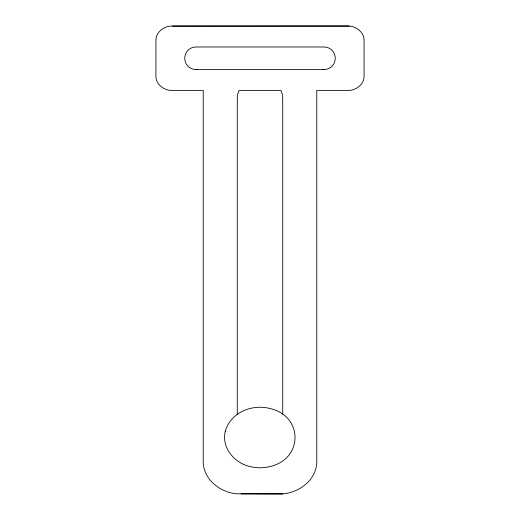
<?xml version="1.0" encoding="UTF-8"?>
<svg xmlns="http://www.w3.org/2000/svg" width="520" height="520" viewBox="0 0 520 520"><rect width="100%" height="100%" fill="white"/><g stroke="black" fill="none" stroke-linecap="round" stroke-linejoin="round"><path stroke-width="0.78" d="M322.445 69.57C339.476 70.447 339.476 46.105 322.445 46.982L197.555 46.982C180.525 46.105 180.525 70.447 197.555 69.57M241.078 493.825L278.922 494C297.043 494.377 316.557 481.059 316.771 461.721L316.771 90.552L347.522 90.474C355.453 90.818 363.987 84.838 364.078 76.434L364.078 40.118C363.987 31.662 355.446 25.838 347.522 26L172.478 26.078M349.251 26.078L170.749 26.078C163.397 26.611 155.994 32.318 155.922 40.118L155.922 76.434C156.013 84.838 164.548 90.818 172.478 90.474L203.229 90.552L203.229 461.721C203.392 479.557 220.317 492.596 237.12 493.825L282.88 493.825M196.17 69.511L323.83 69.511M282.711 414.388L282.711 97.812L282.211 93.788L280.982 90.552L239.018 90.552L237.79 93.788L237.289 97.812L237.289 414.388M225.297 431.223C221.247 447.181 233.935 462.56 249.035 466.297A41.294 41.294 0 0 0 270.966 466.297C303.03 458.315 303.03 416.722 270.966 408.74A41.294 41.294 0 0 0 249.035 408.74C238.108 411.827 228.274 419.985 225.297 431.223"/></g></svg>
